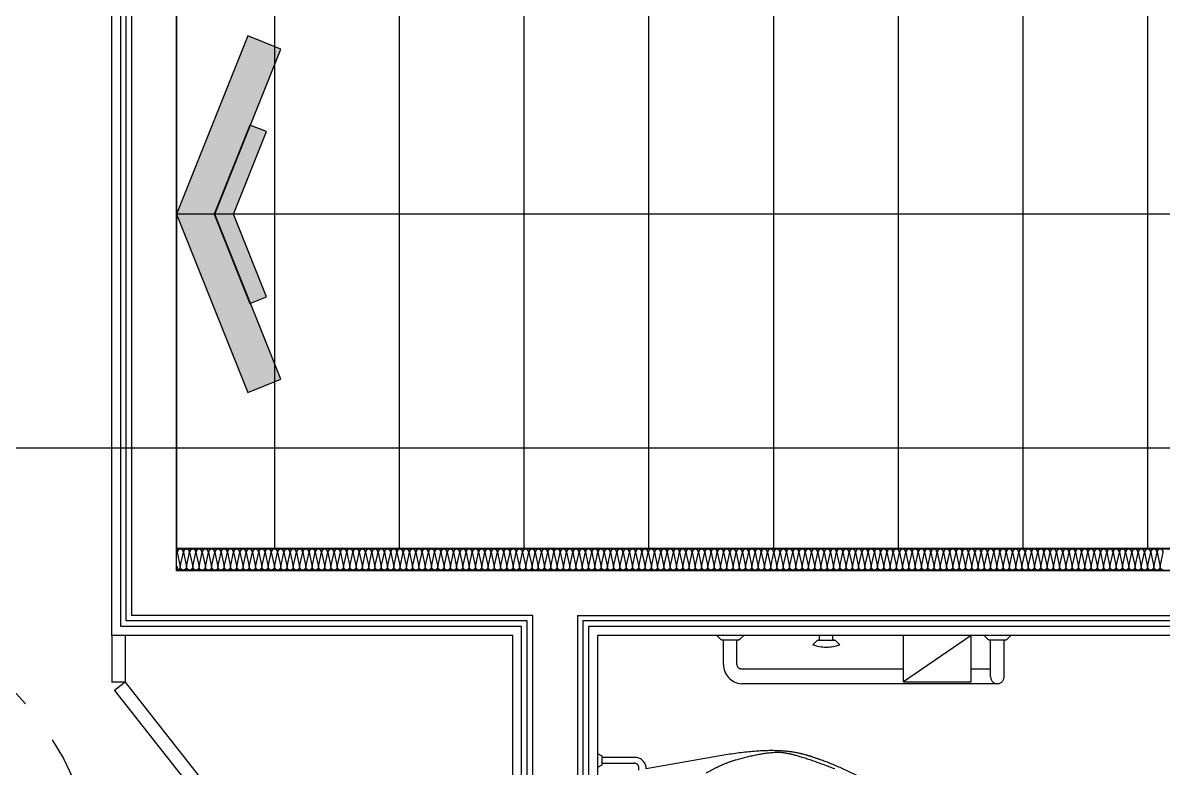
# Model space of a CAD drawing. Header units: millimetres. Extents: x 9 to 147, y 4 to 115.
# Drawn here: x 92.755 to 95.315, y 63.407 to 65.079 of the extents above; entities that cross this region are included whole.
import ezdxf

# ---------------------------------------------------------------- set-up
doc = ezdxf.new("R2010")
doc.units = ezdxf.units.MM
doc.header["$LTSCALE"] = 200
for name, pattern in [('HIDDEN2', [4.7625, 3.175, -1.5875]), ('XR-PLAN$0$DASH', [0.35, 0.25, -0.1]), ('XR-PLAN$0$XR-plan$0$XR-plan$0$CEN-AGI', [32.2, 30, -1, 0.2, -1])]:
    doc.linetypes.add(name, pattern=pattern)
doc.layers.get('DEFPOINTS').update_dxf_attribs({"color": 137})
for name, color, linetype in [('-C-지하층', 2, 'HIDDEN2'), ('SYM', 252, 'Continuous'), ('XR-PLAN$0$0-화장실 도기', 252, 'XR-PLAN$0$XR-plan$0$XR-plan$0$CEN-AGI'), ('XR-PLAN$0$01석고보드', 252, 'Continuous'), ('XR-PLAN$0$A-DOOR', 252, 'XR-PLAN$0$DASH'), ('XR-PLAN$0$ELE-4', 252, 'Continuous'), ('XR-PLAN$0$ELE-5', 252, 'Continuous'), ('XR-PLAN$0$ELE-6', 252, 'Continuous'), ('XR-PLAN$0$ELE-7', 252, 'Continuous'), ('XR-PLAN$0$ELE-8', 252, 'Continuous'), ('XR-PLAN$0$HAT-INS', 252, 'Continuous')]:
    doc.layers.add(name, color=color, linetype=linetype)

# ---------------------------------------------------------------- blocks, each defined once
blk = doc.blocks.new('arrowx')
at = {"layer": 'SYM'}
blk.add_lwpolyline([(-0.2, -0.5), (-0.2928, -0.4629), (-0.1077, 0), (-0.2928, 0.4629), (-0.2, 0.5), (0, 0)], close=True, dxfattribs=at)
for points in [[(-0.2, 0.5), (-0.2928, 0.4629), (0, 0), (-0.1077, 0)], [(0, 0), (-0.1077, 0), (-0.2, -0.5), (-0.2928, -0.4629)]]:
    blk.add_solid(points, dxfattribs=at)
blk = doc.blocks.new('*U137')
at = {"layer": 'XR-PLAN$0$HAT-INS'}
for points in [[(-15393.9, 0, -0.414214), (-15408.9, 15), (-15393.9, 85, 1), (-15423.9, 85), (-15408.9, 15, -0.414214), (-15423.9, 0, 0.414214)], [(-15363.9, 0, -0.414214), (-15378.9, 15), (-15363.9, 85, 1), (-15393.9, 85), (-15378.9, 15, -0.414214), (-15393.9, 0, 0.414214)], [(-15333.9, 0, -0.414214), (-15348.9, 15), (-15333.9, 85, 1), (-15363.9, 85), (-15348.9, 15, -0.414214), (-15363.9, 0, 0.414214)], [(-15303.9, 0, -0.414214), (-15318.9, 15), (-15303.9, 85, 1), (-15333.9, 85), (-15318.9, 15, -0.414214), (-15333.9, 0, 0.414214)], [(-15273.9, 0, -0.414214), (-15288.9, 15), (-15273.9, 85, 1), (-15303.9, 85), (-15288.9, 15, -0.414214), (-15303.9, 0, 0.414214)], [(-15243.9, 0, -0.414214), (-15258.9, 15), (-15243.9, 85, 1), (-15273.9, 85), (-15258.9, 15, -0.414214), (-15273.9, 0, 0.414214)], [(-15213.9, 0, -0.414214), (-15228.9, 15), (-15213.9, 85, 1), (-15243.9, 85), (-15228.9, 15, -0.414214), (-15243.9, 0, 0.414214)], [(-15183.9, 0, -0.414214), (-15198.9, 15), (-15183.9, 85, 1), (-15213.9, 85), (-15198.9, 15, -0.414214), (-15213.9, 0, 0.414214)], [(-15153.9, 0, -0.414214), (-15168.9, 15), (-15153.9, 85, 1), (-15183.9, 85), (-15168.9, 15, -0.414214), (-15183.9, 0, 0.414214)], [(-15123.9, 0, -0.414214), (-15138.9, 15), (-15123.9, 85, 1), (-15153.9, 85), (-15138.9, 15, -0.414214), (-15153.9, 0, 0.414214)], [(-15093.9, 0, -0.414214), (-15108.9, 15), (-15093.9, 85, 1), (-15123.9, 85), (-15108.9, 15, -0.414214), (-15123.9, 0, 0.414214)], [(-15063.9, 0, -0.414214), (-15078.9, 15), (-15063.9, 85, 1), (-15093.9, 85), (-15078.9, 15, -0.414214), (-15093.9, 0, 0.414214)], [(-15033.9, 0, -0.414214), (-15048.9, 15), (-15033.9, 85, 1), (-15063.9, 85), (-15048.9, 15, -0.414214), (-15063.9, 0, 0.414214)], [(-15003.9, 0, -0.414214), (-15018.9, 15), (-15003.9, 85, 1), (-15033.9, 85), (-15018.9, 15, -0.414214), (-15033.9, 0, 0.414214)], [(-14973.9, 0, -0.414214), (-14988.9, 15), (-14973.9, 85, 1), (-15003.9, 85), (-14988.9, 15, -0.414214), (-15003.9, 0, 0.414214)], [(-14943.9, 0, -0.414214), (-14958.9, 15), (-14943.9, 85, 1), (-14973.9, 85), (-14958.9, 15, -0.414214), (-14973.9, 0, 0.414214)], [(-14913.9, 0, -0.414214), (-14928.9, 15), (-14913.9, 85, 1), (-14943.9, 85), (-14928.9, 15, -0.414214), (-14943.9, 0, 0.414214)], [(-14883.9, 0, -0.414214), (-14898.9, 15), (-14883.9, 85, 1), (-14913.9, 85), (-14898.9, 15, -0.414214), (-14913.9, 0, 0.414214)], [(-14853.9, 0, -0.414214), (-14868.9, 15), (-14853.9, 85, 1), (-14883.9, 85), (-14868.9, 15, -0.414214), (-14883.9, 0, 0.414214)], [(-14823.9, 0, -0.414214), (-14838.9, 15), (-14823.9, 85, 1), (-14853.9, 85), (-14838.9, 15, -0.414214), (-14853.9, 0, 0.414214)], [(-14793.9, 0, -0.414214), (-14808.9, 15), (-14793.9, 85, 1), (-14823.9, 85), (-14808.9, 15, -0.414214), (-14823.9, 0, 0.414214)], [(-14763.9, 0, -0.414214), (-14778.9, 15), (-14763.9, 85, 1), (-14793.9, 85), (-14778.9, 15, -0.414214), (-14793.9, 0, 0.414214)], [(-14733.9, 0, -0.414214), (-14748.9, 15), (-14733.9, 85, 1), (-14763.9, 85), (-14748.9, 15, -0.414214), (-14763.9, 0, 0.414214)], [(-14703.9, 0, -0.414214), (-14718.9, 15), (-14703.9, 85, 1), (-14733.9, 85), (-14718.9, 15, -0.414214), (-14733.9, 0, 0.414214)], [(-14673.9, 0, -0.414214), (-14688.9, 15), (-14673.9, 85, 1), (-14703.9, 85), (-14688.9, 15, -0.414214), (-14703.9, 0, 0.414214)], [(-14643.9, 0, -0.414214), (-14658.9, 15), (-14643.9, 85, 1), (-14673.9, 85), (-14658.9, 15, -0.414214), (-14673.9, 0, 0.414214)], [(-14613.9, 0, -0.414214), (-14628.9, 15), (-14613.9, 85, 1), (-14643.9, 85), (-14628.9, 15, -0.414214), (-14643.9, 0, 0.414214)], [(-14583.9, 0, -0.414214), (-14598.9, 15), (-14583.9, 85, 1), (-14613.9, 85), (-14598.9, 15, -0.414214), (-14613.9, 0, 0.414214)], [(-14553.9, 0, -0.414214), (-14568.9, 15), (-14553.9, 85, 1), (-14583.9, 85), (-14568.9, 15, -0.414214), (-14583.9, 0, 0.414214)], [(-14523.9, 0, -0.414214), (-14538.9, 15), (-14523.9, 85, 1), (-14553.9, 85), (-14538.9, 15, -0.414214), (-14553.9, 0, 0.414214)], [(-14493.9, 0, -0.414214), (-14508.9, 15), (-14493.9, 85, 1), (-14523.9, 85), (-14508.9, 15, -0.414214), (-14523.9, 0, 0.414214)], [(-14463.9, 0, -0.414214), (-14478.9, 15), (-14463.9, 85, 1), (-14493.9, 85), (-14478.9, 15, -0.414214), (-14493.9, 0, 0.414214)], [(-14433.9, 0, -0.414214), (-14448.9, 15), (-14433.9, 85, 1), (-14463.9, 85), (-14448.9, 15, -0.414214), (-14463.9, 0, 0.414214)], [(-14403.9, 0, -0.414214), (-14418.9, 15), (-14403.9, 85, 1), (-14433.9, 85), (-14418.9, 15, -0.414214), (-14433.9, 0, 0.414214)], [(-14373.9, 0, -0.414214), (-14388.9, 15), (-14373.9, 85, 1), (-14403.9, 85), (-14388.9, 15, -0.414214), (-14403.9, 0, 0.414214)], [(-14343.9, 0, -0.414214), (-14358.9, 15), (-14343.9, 85, 1), (-14373.9, 85), (-14358.9, 15, -0.414214), (-14373.9, 0, 0.414214)], [(-14313.9, 0, -0.414214), (-14328.9, 15), (-14313.9, 85, 1), (-14343.9, 85), (-14328.9, 15, -0.414214), (-14343.9, 0, 0.414214)], [(-14283.9, 0, -0.414214), (-14298.9, 15), (-14283.9, 85, 1), (-14313.9, 85), (-14298.9, 15, -0.414214), (-14313.9, 0, 0.414214)], [(-14253.9, 0, -0.414214), (-14268.9, 15), (-14253.9, 85, 1), (-14283.9, 85), (-14268.9, 15, -0.414214), (-14283.9, 0, 0.414214)], [(-14223.9, 0, -0.414214), (-14238.9, 15), (-14223.9, 85, 1), (-14253.9, 85), (-14238.9, 15, -0.414214), (-14253.9, 0, 0.414214)], [(-14193.9, 0, -0.414214), (-14208.9, 15), (-14193.9, 85, 1), (-14223.9, 85), (-14208.9, 15, -0.414214), (-14223.9, 0, 0.414214)], [(-14163.9, 0, -0.414214), (-14178.9, 15), (-14163.9, 85, 1), (-14193.9, 85), (-14178.9, 15, -0.414214), (-14193.9, 0, 0.414214)], [(-14133.9, 0, -0.414214), (-14148.9, 15), (-14133.9, 85, 1), (-14163.9, 85), (-14148.9, 15, -0.414214), (-14163.9, 0, 0.414214)], [(-14103.9, 0, -0.414214), (-14118.9, 15), (-14103.9, 85, 1), (-14133.9, 85), (-14118.9, 15, -0.414214), (-14133.9, 0, 0.414214)], [(-14073.9, 0, -0.414214), (-14088.9, 15), (-14073.9, 85, 1), (-14103.9, 85), (-14088.9, 15, -0.414214), (-14103.9, 0, 0.414214)], [(-14043.9, 0, -0.414214), (-14058.9, 15), (-14043.9, 85, 1), (-14073.9, 85), (-14058.9, 15, -0.414214), (-14073.9, 0, 0.414214)], [(-14013.9, 0, -0.414214), (-14028.9, 15), (-14013.9, 85, 1), (-14043.9, 85), (-14028.9, 15, -0.414214), (-14043.9, 0, 0.414214)], [(-13983.9, 0, -0.414214), (-13998.9, 15), (-13983.9, 85, 1), (-14013.9, 85), (-13998.9, 15, -0.414214), (-14013.9, 0, 0.414214)], [(-13953.9, 0, -0.414214), (-13968.9, 15), (-13953.9, 85, 1), (-13983.9, 85), (-13968.9, 15, -0.414214), (-13983.9, 0, 0.414214)], [(-13923.9, 0, -0.414214), (-13938.9, 15), (-13923.9, 85, 1), (-13953.9, 85), (-13938.9, 15, -0.414214), (-13953.9, 0, 0.414214)], [(-13893.9, 0, -0.414214), (-13908.9, 15), (-13893.9, 85, 1), (-13923.9, 85), (-13908.9, 15, -0.414214), (-13923.9, 0, 0.414214)], [(-13863.9, 0, -0.414214), (-13878.9, 15), (-13863.9, 85, 1), (-13893.9, 85), (-13878.9, 15, -0.414214), (-13893.9, 0, 0.414214)], [(-13833.9, 0, -0.414214), (-13848.9, 15), (-13833.9, 85, 1), (-13863.9, 85), (-13848.9, 15, -0.414214), (-13863.9, 0, 0.414214)], [(-13803.9, 0, -0.414214), (-13818.9, 15), (-13803.9, 85, 1), (-13833.9, 85), (-13818.9, 15, -0.414214), (-13833.9, 0, 0.414214)], [(-13773.9, 0, -0.414214), (-13788.9, 15), (-13773.9, 85, 1), (-13803.9, 85), (-13788.9, 15, -0.414214), (-13803.9, 0, 0.414214)], [(-13743.9, 0, -0.414214), (-13758.9, 15), (-13743.9, 85, 1), (-13773.9, 85), (-13758.9, 15, -0.414214), (-13773.9, 0, 0.414214)], [(-13713.9, 0, -0.414214), (-13728.9, 15), (-13713.9, 85, 1), (-13743.9, 85), (-13728.9, 15, -0.414214), (-13743.9, 0, 0.414214)], [(-13683.9, 0, -0.414214), (-13698.9, 15), (-13683.9, 85, 1), (-13713.9, 85), (-13698.9, 15, -0.414214), (-13713.9, 0, 0.414214)], [(-13653.9, 0, -0.414214), (-13668.9, 15), (-13653.9, 85, 1), (-13683.9, 85), (-13668.9, 15, -0.414214), (-13683.9, 0, 0.414214)], [(-13623.9, 0, -0.414214), (-13638.9, 15), (-13623.9, 85, 1), (-13653.9, 85), (-13638.9, 15, -0.414214), (-13653.9, 0, 0.414214)], [(-13593.9, 0, -0.414214), (-13608.9, 15), (-13593.9, 85, 1), (-13623.9, 85), (-13608.9, 15, -0.414214), (-13623.9, 0, 0.414214)], [(-13563.9, 0, -0.414214), (-13578.9, 15), (-13563.9, 85, 1), (-13593.9, 85), (-13578.9, 15, -0.414214), (-13593.9, 0, 0.414214)], [(-13533.9, 0, -0.414214), (-13548.9, 15), (-13533.9, 85, 1), (-13563.9, 85), (-13548.9, 15, -0.414214), (-13563.9, 0, 0.414214)], [(-13503.9, 0, -0.414214), (-13518.9, 15), (-13503.9, 85, 1), (-13533.9, 85), (-13518.9, 15, -0.414214), (-13533.9, 0, 0.414214)], [(-13473.9, 0, -0.414214), (-13488.9, 15), (-13473.9, 85, 1), (-13503.9, 85), (-13488.9, 15, -0.414214), (-13503.9, 0, 0.414214)], [(-13443.9, 0, -0.414214), (-13458.9, 15), (-13443.9, 85, 1), (-13473.9, 85), (-13458.9, 15, -0.414214), (-13473.9, 0, 0.414214)], [(-13413.9, 0, -0.414214), (-13428.9, 15), (-13413.9, 85, 1), (-13443.9, 85), (-13428.9, 15, -0.414214), (-13443.9, 0, 0.414214)], [(-13383.9, 0, -0.414214), (-13398.9, 15), (-13383.9, 85, 1), (-13413.9, 85), (-13398.9, 15, -0.414214), (-13413.9, 0, 0.414214)], [(-13353.9, 0, -0.414214), (-13368.9, 15), (-13353.9, 85, 1), (-13383.9, 85), (-13368.9, 15, -0.414214), (-13383.9, 0, 0.414214)], [(-13323.9, 0, -0.414214), (-13338.9, 15), (-13323.9, 85, 1), (-13353.9, 85), (-13338.9, 15, -0.414214), (-13353.9, 0, 0.414214)], [(-13293.9, 0, -0.414214), (-13308.9, 15), (-13293.9, 85, 1), (-13323.9, 85), (-13308.9, 15, -0.414214), (-13323.9, 0, 0.414214)], [(-13263.9, 0, -0.414214), (-13278.9, 15), (-13263.9, 85, 1), (-13293.9, 85), (-13278.9, 15, -0.414214), (-13293.9, 0, 0.414214)], [(-13233.9, 0, -0.414214), (-13248.9, 15), (-13233.9, 85, 1), (-13263.9, 85), (-13248.9, 15, -0.414214), (-13263.9, 0, 0.414214)], [(-13203.9, 0, -0.414214), (-13218.9, 15), (-13203.9, 85, 1), (-13233.9, 85), (-13218.9, 15, -0.414214), (-13233.9, 0, 0.414214)], [(-13173.9, 0, -0.414214), (-13188.9, 15), (-13173.9, 85, 1), (-13203.9, 85), (-13188.9, 15, -0.414214), (-13203.9, 0, 0.414214)], [(-13143.9, 0, -0.414214), (-13158.9, 15), (-13143.9, 85, 1), (-13173.9, 85), (-13158.9, 15, -0.414214), (-13173.9, 0, 0.414214)], [(-13113.9, 0, -0.414214), (-13128.9, 15), (-13113.9, 85, 1), (-13143.9, 85), (-13128.9, 15, -0.414214), (-13143.9, 0, 0.414214)], [(-13083.9, 0, -0.414214), (-13098.9, 15), (-13083.9, 85, 1), (-13113.9, 85), (-13098.9, 15, -0.414214), (-13113.9, 0, 0.414214)], [(-13053.9, 0, -0.414214), (-13068.9, 15), (-13053.9, 85, 1), (-13083.9, 85), (-13068.9, 15, -0.414214), (-13083.9, 0, 0.414214)], [(-13023.9, 0, -0.414214), (-13038.9, 15), (-13023.9, 85, 1), (-13053.9, 85), (-13038.9, 15, -0.414214), (-13053.9, 0, 0.414214)], [(-12993.9, 0, -0.414214), (-13008.9, 15), (-12993.9, 85, 1), (-13023.9, 85), (-13008.9, 15, -0.414214), (-13023.9, 0, 0.414214)], [(-12963.9, 0, -0.414214), (-12978.9, 15), (-12963.9, 85, 1), (-12993.9, 85), (-12978.9, 15, -0.414214), (-12993.9, 0, 0.414214)], [(-12933.9, 0, -0.414214), (-12948.9, 15), (-12933.9, 85, 1), (-12963.9, 85), (-12948.9, 15, -0.414214), (-12963.9, 0, 0.414214)], [(-12903.9, 0, -0.414214), (-12918.9, 15), (-12903.9, 85, 1), (-12933.9, 85), (-12918.9, 15, -0.414214), (-12933.9, 0, 0.414214)], [(-12873.9, 0, -0.414214), (-12888.9, 15), (-12873.9, 85, 1), (-12903.9, 85), (-12888.9, 15, -0.414214), (-12903.9, 0, 0.414214)], [(-12843.9, 0, -0.414214), (-12858.9, 15), (-12843.9, 85, 1), (-12873.9, 85), (-12858.9, 15, -0.414214), (-12873.9, 0, 0.414214)], [(-12813.9, 0, -0.414214), (-12828.9, 15), (-12813.9, 85, 1), (-12843.9, 85), (-12828.9, 15, -0.414214), (-12843.9, 0, 0.414214)], [(-12783.9, 0, -0.414214), (-12798.9, 15), (-12783.9, 85, 1), (-12813.9, 85), (-12798.9, 15, -0.414214), (-12813.9, 0, 0.414214)], [(-12753.9, 0, -0.414214), (-12768.9, 15), (-12753.9, 85, 1), (-12783.9, 85), (-12768.9, 15, -0.414214), (-12783.9, 0, 0.414214)], [(-12723.9, 0, -0.414214), (-12738.9, 15), (-12723.9, 85, 1), (-12753.9, 85), (-12738.9, 15, -0.414214), (-12753.9, 0, 0.414214)], [(-12693.9, 0, -0.414214), (-12708.9, 15), (-12693.9, 85, 1), (-12723.9, 85), (-12708.9, 15, -0.414214), (-12723.9, 0, 0.414214)], [(-12663.9, 0, -0.414214), (-12678.9, 15), (-12663.9, 85, 1), (-12693.9, 85), (-12678.9, 15, -0.414214), (-12693.9, 0, 0.414214)], [(-12633.9, 0, -0.414214), (-12648.9, 15), (-12633.9, 85, 1), (-12663.9, 85), (-12648.9, 15, -0.414214), (-12663.9, 0, 0.414214)], [(-12603.9, 0, -0.414214), (-12618.9, 15), (-12603.9, 85, 1), (-12633.9, 85), (-12618.9, 15, -0.414214), (-12633.9, 0, 0.414214)], [(-12573.9, 0, -0.414214), (-12588.9, 15), (-12573.9, 85, 1), (-12603.9, 85), (-12588.9, 15, -0.414214), (-12603.9, 0, 0.414214)], [(-12543.9, 0, -0.414214), (-12558.9, 15), (-12543.9, 85, 1), (-12573.9, 85), (-12558.9, 15, -0.414214), (-12573.9, 0, 0.414214)], [(-12513.9, 0, -0.414214), (-12528.9, 15), (-12513.9, 85, 1), (-12543.9, 85), (-12528.9, 15, -0.414214), (-12543.9, 0, 0.414214)], [(-12483.9, 0, -0.414214), (-12498.9, 15), (-12483.9, 85, 1), (-12513.9, 85), (-12498.9, 15, -0.414214), (-12513.9, 0, 0.414214)], [(-12453.9, 0, -0.414214), (-12468.9, 15), (-12453.9, 85, 1), (-12483.9, 85), (-12468.9, 15, -0.414214), (-12483.9, 0, 0.414214)], [(-12423.9, 0, -0.414214), (-12438.9, 15), (-12423.9, 85, 1), (-12453.9, 85), (-12438.9, 15, -0.414214), (-12453.9, 0, 0.414214)], [(-12393.9, 0, -0.414214), (-12408.9, 15), (-12393.9, 85, 1), (-12423.9, 85), (-12408.9, 15, -0.414214), (-12423.9, 0, 0.414214)], [(-12363.9, 0, -0.414214), (-12378.9, 15), (-12363.9, 85, 1), (-12393.9, 85), (-12378.9, 15, -0.414214), (-12393.9, 0, 0.414214)], [(-12333.9, 0, -0.414214), (-12348.9, 15), (-12333.9, 85, 1), (-12363.9, 85), (-12348.9, 15, -0.414214), (-12363.9, 0, 0.414214)], [(-12303.9, 0, -0.414214), (-12318.9, 15), (-12303.9, 85, 1), (-12333.9, 85), (-12318.9, 15, -0.414214), (-12333.9, 0, 0.414214)], [(-12273.9, 0, -0.414214), (-12288.9, 15), (-12273.9, 85, 1), (-12303.9, 85), (-12288.9, 15, -0.414214), (-12303.9, 0, 0.414214)], [(-12243.9, 0, -0.414214), (-12258.9, 15), (-12243.9, 85, 1), (-12273.9, 85), (-12258.9, 15, -0.414214), (-12273.9, 0, 0.414214)], [(-12213.9, 0, -0.414214), (-12228.9, 15), (-12213.9, 85, 1), (-12243.9, 85), (-12228.9, 15, -0.414214), (-12243.9, 0, 0.414214)], [(-12183.9, 0, -0.414214), (-12198.9, 15), (-12183.9, 85, 1), (-12213.9, 85), (-12198.9, 15, -0.414214), (-12213.9, 0, 0.414214)], [(-12153.9, 0, -0.414214), (-12168.9, 15), (-12153.9, 85, 1), (-12183.9, 85), (-12168.9, 15, -0.414214), (-12183.9, 0, 0.414214)], [(-12123.9, 0, -0.414214), (-12138.9, 15), (-12123.9, 85, 1), (-12153.9, 85), (-12138.9, 15, -0.414214), (-12153.9, 0, 0.414214)], [(-12093.9, 0, -0.414214), (-12108.9, 15), (-12093.9, 85, 1), (-12123.9, 85), (-12108.9, 15, -0.414214), (-12123.9, 0, 0.414214)], [(-12063.9, 0, -0.414214), (-12078.9, 15), (-12063.9, 85, 1), (-12093.9, 85), (-12078.9, 15, -0.414214), (-12093.9, 0, 0.414214)], [(-12033.9, 0, -0.414214), (-12048.9, 15), (-12033.9, 85, 1), (-12063.9, 85), (-12048.9, 15, -0.414214), (-12063.9, 0, 0.414214)], [(-12003.9, 0, -0.414214), (-12018.9, 15), (-12003.9, 85, 1), (-12033.9, 85), (-12018.9, 15, -0.414214), (-12033.9, 0, 0.414214)], [(-11973.9, 0, -0.414214), (-11988.9, 15), (-11973.9, 85, 1), (-12003.9, 85), (-11988.9, 15, -0.414214), (-12003.9, 0, 0.414214)], [(-11943.9, 0, -0.414214), (-11958.9, 15), (-11943.9, 85, 1), (-11973.9, 85), (-11958.9, 15, -0.414214), (-11973.9, 0, 0.414214)], [(-11913.9, 0, -0.414214), (-11928.9, 15), (-11913.9, 85, 1), (-11943.9, 85), (-11928.9, 15, -0.414214), (-11943.9, 0, 0.414214)], [(-11883.9, 0, -0.414214), (-11898.9, 15), (-11883.9, 85, 1), (-11913.9, 85), (-11898.9, 15, -0.414214), (-11913.9, 0, 0.414214)], [(-11853.9, 0, -0.414214), (-11868.9, 15), (-11853.9, 85, 1), (-11883.9, 85), (-11868.9, 15, -0.414214), (-11883.9, 0, 0.414214)], [(-11823.9, 0, -0.414214), (-11838.9, 15), (-11823.9, 85, 1), (-11853.9, 85), (-11838.9, 15, -0.414214), (-11853.9, 0, 0.414214)], [(-11793.9, 0, -0.414214), (-11808.9, 15), (-11793.9, 85, 1), (-11823.9, 85), (-11808.9, 15, -0.414214), (-11823.9, 0, 0.414214)], [(-11763.9, 0, -0.414214), (-11778.9, 15), (-11763.9, 85, 1), (-11793.9, 85), (-11778.9, 15, -0.414214), (-11793.9, 0, 0.414214)], [(-11733.9, 0, -0.414214), (-11748.9, 15), (-11733.9, 85, 1), (-11763.9, 85), (-11748.9, 15, -0.414214), (-11763.9, 0, 0.414214)], [(-11703.9, 0, -0.414214), (-11718.9, 15), (-11703.9, 85, 1), (-11733.9, 85), (-11718.9, 15, -0.414214), (-11733.9, 0, 0.414214)], [(-11673.9, 0, -0.414214), (-11688.9, 15), (-11673.9, 85, 1), (-11703.9, 85), (-11688.9, 15, -0.414214), (-11703.9, 0, 0.414214)], [(-11643.9, 0, -0.414214), (-11658.9, 15), (-11643.9, 85, 1), (-11673.9, 85), (-11658.9, 15, -0.414214), (-11673.9, 0, 0.414214)], [(-11613.9, 0, -0.414214), (-11628.9, 15), (-11613.9, 85, 1), (-11643.9, 85), (-11628.9, 15, -0.414214), (-11643.9, 0, 0.414214)], [(-11583.9, 0, -0.414214), (-11598.9, 15), (-11583.9, 85, 1), (-11613.9, 85), (-11598.9, 15, -0.414214), (-11613.9, 0, 0.414214)], [(-11553.9, 0, -0.414214), (-11568.9, 15), (-11553.9, 85, 1), (-11583.9, 85), (-11568.9, 15, -0.414214), (-11583.9, 0, 0.414214)], [(-11523.9, 0, -0.414214), (-11538.9, 15), (-11523.9, 85, 1), (-11553.9, 85), (-11538.9, 15, -0.414214), (-11553.9, 0, 0.414214)], [(-11493.9, 0, -0.414214), (-11508.9, 15), (-11493.9, 85, 1), (-11523.9, 85), (-11508.9, 15, -0.414214), (-11523.9, 0, 0.414214)], [(-11463.9, 0, -0.414214), (-11478.9, 15), (-11463.9, 85, 1), (-11493.9, 85), (-11478.9, 15, -0.414214), (-11493.9, 0, 0.414214)], [(-11433.9, 0, -0.414214), (-11448.9, 15), (-11433.9, 85, 1), (-11463.9, 85), (-11448.9, 15, -0.414214), (-11463.9, 0, 0.414214)], [(-11403.9, 0, -0.414214), (-11418.9, 15), (-11403.9, 85, 1), (-11433.9, 85), (-11418.9, 15, -0.414214), (-11433.9, 0, 0.414214)], [(-11373.9, 0, -0.414214), (-11388.9, 15), (-11373.9, 85, 1), (-11403.9, 85), (-11388.9, 15, -0.414214), (-11403.9, 0, 0.414214)], [(-11343.9, 0, -0.414214), (-11358.9, 15), (-11343.9, 85, 1), (-11373.9, 85), (-11358.9, 15, -0.414214), (-11373.9, 0, 0.414214)], [(-11313.9, 0, -0.414214), (-11328.9, 15), (-11313.9, 85, 1), (-11343.9, 85), (-11328.9, 15, -0.414214), (-11343.9, 0, 0.414214)], [(-11283.9, 0, -0.414214), (-11298.9, 15), (-11283.9, 85, 1), (-11313.9, 85), (-11298.9, 15, -0.414214), (-11313.9, 0, 0.414214)], [(-11253.9, 0, -0.414214), (-11268.9, 15), (-11253.9, 85, 1), (-11283.9, 85), (-11268.9, 15, -0.414214), (-11283.9, 0, 0.414214)], [(-11223.9, 0, -0.414214), (-11238.9, 15), (-11223.9, 85, 1), (-11253.9, 85), (-11238.9, 15, -0.414214), (-11253.9, 0, 0.414214)], [(-11193.9, 0, -0.414214), (-11208.9, 15), (-11193.9, 85, 1), (-11223.9, 85), (-11208.9, 15, -0.414214), (-11223.9, 0, 0.414214)], [(-11163.9, 0, -0.414214), (-11178.9, 15), (-11163.9, 85, 1), (-11193.9, 85), (-11178.9, 15, -0.414214), (-11193.9, 0, 0.414214)], [(-11133.9, 0, -0.414214), (-11148.9, 15), (-11133.9, 85, 1), (-11163.9, 85), (-11148.9, 15, -0.414214), (-11163.9, 0, 0.414214)], [(-11103.9, 0, -0.414214), (-11118.9, 15), (-11103.9, 85, 1), (-11133.9, 85), (-11118.9, 15, -0.414214), (-11133.9, 0, 0.414214)], [(-11073.9, 0, -0.414214), (-11088.9, 15), (-11073.9, 85, 1), (-11103.9, 85), (-11088.9, 15, -0.414214), (-11103.9, 0, 0.414214)], [(-11043.9, 0, -0.414214), (-11058.9, 15), (-11043.9, 85, 1), (-11073.9, 85), (-11058.9, 15, -0.414214), (-11073.9, 0, 0.414214)], [(-11013.9, 0, -0.414214), (-11028.9, 15), (-11013.9, 85, 1), (-11043.9, 85), (-11028.9, 15, -0.414214), (-11043.9, 0, 0.414214)], [(-10983.9, 0, -0.414214), (-10998.9, 15), (-10983.9, 85, 1), (-11013.9, 85), (-10998.9, 15, -0.414214), (-11013.9, 0, 0.414214)], [(-10953.9, 0, -0.414214), (-10968.9, 15), (-10953.9, 85, 1), (-10983.9, 85), (-10968.9, 15, -0.414214), (-10983.9, 0, 0.414214)], [(-10923.9, 0, -0.414214), (-10938.9, 15), (-10923.9, 85, 1), (-10953.9, 85), (-10938.9, 15, -0.414214), (-10953.9, 0, 0.414214)], [(-10893.9, 0, -0.414214), (-10908.9, 15), (-10893.9, 85, 1), (-10923.9, 85), (-10908.9, 15, -0.414214), (-10923.9, 0, 0.414214)], [(-10863.9, 0, -0.414214), (-10878.9, 15), (-10863.9, 85, 1), (-10893.9, 85), (-10878.9, 15, -0.414214), (-10893.9, 0, 0.414214)], [(-10833.9, 0, -0.414214), (-10848.9, 15), (-10833.9, 85, 1), (-10863.9, 85), (-10848.9, 15, -0.414214), (-10863.9, 0, 0.414214)], [(-10803.9, 0, -0.414214), (-10818.9, 15), (-10803.9, 85, 1), (-10833.9, 85), (-10818.9, 15, -0.414214), (-10833.9, 0, 0.414214)], [(-10773.9, 0, -0.414214), (-10788.9, 15), (-10773.9, 85, 1), (-10803.9, 85), (-10788.9, 15, -0.414214), (-10803.9, 0, 0.414214)], [(-10743.9, 0, -0.414214), (-10758.9, 15), (-10743.9, 85, 1), (-10773.9, 85), (-10758.9, 15, -0.414214), (-10773.9, 0, 0.414214)], [(-10713.9, 0, -0.414214), (-10728.9, 15), (-10713.9, 85, 1), (-10743.9, 85), (-10728.9, 15, -0.414214), (-10743.9, 0, 0.414214)]]:
    blk.add_lwpolyline(points, format="xyb", dxfattribs=at)
blk = doc.blocks.new('XR-PLAN$0$화장실 활동공간')
for p, q in [((-1611063.3, 3552563.8, 0), (-1610780.8, 3552563.8, 0)), ((-1611035.8, 3552583.8, 0), (-1610780.8, 3552583.8, 0)), ((-1611035.8, 3552583.8, 0), (-1611035.8, 3552563.8, 0)), ((-1610525.8, 3552583.8, 0), (-1610780.8, 3552583.8, 0)), ((-1610498.3, 3552563.8, 0), (-1610780.8, 3552563.8, 0)), ((-1610525.8, 3552583.8, 0), (-1610525.8, 3552563.8, 0)), ((-1611063.3, 3552528.8, 0), (-1610780.8, 3552528.8, 0)), ((-1610795.8, 3552528.8, 0), (-1610795.8, 3552518.8, 0)), ((-1610765.8, 3552518.8, 0), (-1610795.8, 3552518.8, 0)), ((-1610791, 3552488.8, 0), (-1610791, 3552518.8, 0)), ((-1610498.3, 3552528.8, 0), (-1610780.8, 3552528.8, 0)), ((-1610770.8, 3552508.8, 0), (-1610770.8, 3552518.8, 0)), ((-1610765.8, 3552528.8, 0), (-1610765.8, 3552518.8, 0)), ((-1610399.9, 3552526.3, 0), (-1610330.8, 3552526.3, 0)), ((-1610399.9, 3552526.3, 0), (-1610399.9, 3552511.3, 0)), ((-1610367.2, 3552526.3, 0), (-1610367.2, 3552498.8, 0)), ((-1610330.8, 3552526.3, 0), (-1610330.8, 3552478.8, 0)), ((-1610969.1, 3552488.8, 0), (-1610859.5, 3552488.8, 0)), ((-1610859.5, 3552488.8, 0), (-1610859.5, 3552448.8, 0)), ((-1610791, 3552478.8, 0), (-1610791, 3552488.8, 0)), ((-1610781, 3552498.8, 0), (-1610780.9, 3552498.8, 0)), ((-1610780.9, 3552498.8, 0), (-1610780.9, 3552478.8, 0)), ((-1610770.9, 3552508.8, 0), (-1610562.3, 3552508.8, 0)), ((-1610729.5, 3552465.1, 0), (-1610619.5, 3552506.3, 0)), ((-1610619.5, 3552506.3, 0), (-1610525.1, 3552510.4, 0)), ((-1610525.1, 3552510.4, 0), (-1610379.5, 3552409.2, 0)), ((-1610522.8, 3552508.8, 0), (-1610445.8, 3552508.8, 0)), ((-1610367.2, 3552511.3, 0), (-1610460.7, 3552511.3, 0)), ((-1610435.8, 3552498.8, 0), (-1610365.6, 3552498.8, 0)), ((-1610435.8, 3552498.8, 0), (-1610435.8, 3552478.8, 0)), ((-1610330.8, 3552511.3, 0), (-1610293.2, 3552511.3, 0)), ((-1610149.4, 3552488.8, 0), (-1610149.4, 3552429.5, 0)), ((-1610149.4, 3552488.8, 0), (-1610068.3, 3552488.8, 0)), ((-1610068.3, 3552488.8, 0), (-1610068.3, 3552278.8, 0)), ((-1610979.1, 3552478.8, 0), (-1610979.1, 3552458.8, 0)), ((-1610859.5, 3552478.8, 0), (-1610693, 3552478.8, 0)), ((-1610770.8, 3552478.8, 0), (-1610770.8, 3552297.3, 0)), ((-1610768.8, 3552369.2, 0), (-1610729.5, 3552465.1, 0)), ((-1610479.7, 3552478.8, 0), (-1610149.4, 3552478.8, 0)), ((-1610365.8, 3552478.8, 0), (-1610365.8, 3552444.9, 0)), ((-1610068.3, 3552478.8, 0), (-1610035.6, 3552478.8, 0)), ((-1610035.6, 3552478.8, 0), (-1610035.6, 3552458.8, 0)), ((-1610969.1, 3552448.8, 0), (-1610859.5, 3552448.8, 0)), ((-1610859.5, 3552458.8, 0), (-1610780.8, 3552458.8, 0)), ((-1610794.9, 3552458.8, 0), (-1610794.9, 3552268.8, 0)), ((-1610209.5, 3552431.4, 0), (-1610440.1, 3552451.3, 0)), ((-1610365.8, 3552458.8, 0), (-1610149.4, 3552458.8, 0)), ((-1610264.5, 3552458.8, 0), (-1610264.5, 3552436.1, 0)), ((-1610222.7, 3552458.8, 0), (-1610222.7, 3552432.5, 0)), ((-1610149.4, 3552448.8, 0), (-1610068.3, 3552448.8, 0)), ((-1610068.3, 3552458.8, 0), (-1610035.6, 3552458.8, 0)), ((-1610545.7, 3552434.5, 0), (-1610608.4, 3552428.9, 0)), ((-1610608.4, 3552428.9, 0), (-1610584, 3552391, 0)), ((-1610411.2, 3552357, 0), (-1610545.7, 3552434.5, 0)), ((-1610179.7, 3552400, 0), (-1610209.5, 3552431.4, 0)), ((-1610194.6, 3552415.7, 0), (-1610160.5, 3552430.2, 0)), ((-1610160.5, 3552430.2, 0), (-1610121.5, 3552427.6, 0)), ((-1610121.5, 3552427.6, 0), (-1610087.6, 3552414.6, 0)), ((-1610087.6, 3552414.6, 0), (-1610081.1, 3552386, 0)), ((-1610590.5, 3552401, 0), (-1610553.1, 3552372.2, 0)), ((-1610379.5, 3552409.2, 0), (-1610411.2, 3552357, 0)), ((-1610384.5, 3552401, 0), (-1610332, 3552388.6, 0)), ((-1610332, 3552388.6, 0), (-1610313, 3552349.1, 0)), ((-1610181.6, 3552368.7, 0), (-1610179.7, 3552400, 0)), ((-1610081.1, 3552386, 0), (-1610112.4, 3552353.5, 0)), ((-1610766.1, 3552308.9, 0), (-1610768.8, 3552369.2, 0)), ((-1610553.1, 3552372.2, 0), (-1610528.3, 3552293.4, 0)), ((-1610408.1, 3552362, 0), (-1610404.5, 3552338.9, 0)), ((-1610204.5, 3552333.5, 0), (-1610181.6, 3552368.7, 0)), ((-1610404.5, 3552338.9, 0), (-1610389.5, 3552308.1, 0)), ((-1610313, 3552349.1, 0), (-1610341.3, 3552300.2, 0)), ((-1610336.8, 3552308, 0), (-1610204.5, 3552333.5, 0)), ((-1610170.9, 3552350.9, 0), (-1610197.7, 3552344, 0)), ((-1610112.4, 3552353.5, 0), (-1610170.9, 3552350.9, 0)), ((-1610149.4, 3552351.9, 0), (-1610149.4, 3552278.8, 0)), ((-1610524.8, 3552320.6, 0), (-1610480.6, 3552280.1, 0)), ((-1610389.5, 3552308.1, 0), (-1610341.3, 3552300.2, 0)), ((-1610264.5, 3552322, 0), (-1610264.5, 3552268.8, 0)), ((-1610222.7, 3552330, 0), (-1610222.7, 3552268.8, 0)), ((-1610571.6, 3552294.9, 0), (-1610585.5, 3552230, 0)), ((-1610528.3, 3552293.4, 0), (-1610526.8, 3552265.4, 0)), ((-1610480.6, 3552280.1, 0), (-1610360.6, 3552303.4, 0)), ((-1610365.8, 3552302.4, 0), (-1610365.8, 3552268.8, 0)), ((-1610794.9, 3552078.8, 0), (-1610794.9, 3552268.8, 0)), ((-1610572.8, 3552258.5, 0), (-1610575.7, 3552253.5, 0)), ((-1610572.6, 3552272.5, 0), (-1610575.3, 3552277.7, 0)), ((-1610562, 3552264.7, 0), (-1610572.8, 3552258.5, 0)), ((-1610561.9, 3552266, 0), (-1610572.6, 3552272.5, 0)), ((-1610562, 3552264.7, 0), (-1610561.9, 3552266, 0)), ((-1610528.3, 3552237.3, 0), (-1610526.8, 3552265.4, 0)), ((-1610480.6, 3552280.1, 0), (-1610477.7, 3552265.4, 0)), ((-1610480.6, 3552250.6, 0), (-1610477.7, 3552265.4, 0)), ((-1610365.8, 3552228.4, 0), (-1610365.8, 3552268.8, 0)), ((-1610264.5, 3552208.8, 0), (-1610264.5, 3552268.8, 0)), ((-1610222.7, 3552200.7, 0), (-1610222.7, 3552268.8, 0)), ((-1610149.4, 3552278.8, 0), (-1610068.3, 3552278.8, 0)), ((-1610149.4, 3552178.8, 0), (-1610149.4, 3552258.8, 0)), ((-1610149.4, 3552258.8, 0), (-1610068.3, 3552258.8, 0)), ((-1610068.3, 3552048.8, 0), (-1610068.3, 3552258.8, 0)), ((-1610770.8, 3552058.8, 0), (-1610770.8, 3552244.1, 0)), ((-1610765.7, 3552231, 0), (-1610768.8, 3552161.5, 0)), ((-1610597.5, 3552208.6, 0), (-1610580.3, 3552230.7, 0)), ((-1610575.7, 3552253.5, 0), (-1610580.3, 3552230.7, 0)), ((-1610553.1, 3552158.5, 0), (-1610528.3, 3552237.3, 0)), ((-1610524.8, 3552210.1, 0), (-1610480.6, 3552250.6, 0)), ((-1610480.6, 3552250.6, 0), (-1610204.5, 3552197.2, 0)), ((-1610690.6, 3552210, 0), (-1610728.5, 3552230.3, 0)), ((-1610623.2, 3552210.4, 0), (-1610690.6, 3552210, 0)), ((-1610595.8, 3552218.8, 0), (-1610623.2, 3552210.4, 0)), ((-1610595.8, 3552218.8, 0), (-1610598.8, 3552199.2, 0)), ((-1610585.5, 3552230, 0), (-1610595.8, 3552218.8, 0)), ((-1610598.8, 3552199.2, 0), (-1610624.5, 3552163.6, 0)), ((-1610204.5, 3552197.2, 0), (-1610181.6, 3552162, 0)), ((-1610170.9, 3552179.8, 0), (-1610197.7, 3552186.7, 0)), ((-1610112.4, 3552177.2, 0), (-1610170.9, 3552179.8, 0)), ((-1610768.8, 3552161.5, 0), (-1610729.5, 3552065.6, 0)), ((-1610624.5, 3552163.6, 0), (-1610650.4, 3552159.1, 0)), ((-1610590.5, 3552129.7, 0), (-1610553.1, 3552158.5, 0)), ((-1610404.5, 3552152.3, 0), (-1610371, 3552170.6, 0)), ((-1610371, 3552170.6, 0), (-1610341.1, 3552174.1, 0)), ((-1610314.8, 3552153, 0), (-1610341.1, 3552174.1, 0)), ((-1610181.6, 3552162, 0), (-1610179.7, 3552130.7, 0)), ((-1610081.1, 3552144.7, 0), (-1610112.4, 3552177.2, 0)), ((-1610608.4, 3552101.8, 0), (-1610584, 3552139.7, 0)), ((-1610411.2, 3552134.2, 0), (-1610545.7, 3552096.2, 0)), ((-1610379.5, 3552082, 0), (-1610411.2, 3552134.2, 0)), ((-1610408.1, 3552129.2, 0), (-1610404.5, 3552152.3, 0)), ((-1610332, 3552102.6, 0), (-1610313, 3552142.1, 0)), ((-1610313, 3552142.1, 0), (-1610314.8, 3552153, 0)), ((-1610179.7, 3552130.7, 0), (-1610209.5, 3552099.3, 0)), ((-1610087.6, 3552116.1, 0), (-1610081.1, 3552144.7, 0)), ((-1610194.6, 3552115, 0), (-1610160.5, 3552100.5, 0)), ((-1610160.5, 3552100.5, 0), (-1610121.5, 3552103.1, 0)), ((-1610121.5, 3552103.1, 0), (-1610087.6, 3552116.1, 0)), ((-1610979.1, 3552058.8, 0), (-1610979.1, 3552078.8, 0)), ((-1610969.1, 3552088.8, 0), (-1610859.5, 3552088.8, 0)), ((-1610859.5, 3552048.8, 0), (-1610859.5, 3552088.8, 0)), ((-1610859.5, 3552078.8, 0), (-1610780.8, 3552078.8, 0)), ((-1610609.8, 3552101.9, 0), (-1610610, 3552102, 0)), ((-1610545.7, 3552096.2, 0), (-1610608.4, 3552101.8, 0)), ((-1610525.1, 3552020.3, 0), (-1610379.5, 3552082, 0)), ((-1610384.5, 3552090.2, 0), (-1610332, 3552102.6, 0)), ((-1610209.5, 3552099.3, 0), (-1610381.3, 3552085, 0)), ((-1610365.8, 3552058.8, 0), (-1610365.8, 3552086.3, 0)), ((-1610365.8, 3552078.8, 0), (-1610149.4, 3552078.8, 0)), ((-1610264.5, 3552078.8, 0), (-1610264.5, 3552094.7, 0)), ((-1610222.7, 3552078.8, 0), (-1610222.7, 3552098.2, 0)), ((-1610149.4, 3552048.8, 0), (-1610149.4, 3552101.3, 0)), ((-1610149.4, 3552088.8, 0), (-1610068.3, 3552088.8, 0)), ((-1610068.3, 3552078.8, 0), (-1610035.6, 3552078.8, 0)), ((-1610035.6, 3552058.8, 0), (-1610035.6, 3552078.8, 0)), ((-1610859.5, 3552058.8, 0), (-1610711.4, 3552058.8, 0)), ((-1610791, 3552058.8, 0), (-1610791, 3552048.8, 0)), ((-1610780.9, 3552038.8, 0), (-1610780.9, 3552058.8, 0)), ((-1610729.5, 3552065.6, 0), (-1610619.5, 3552024.4, 0)), ((-1610435.8, 3552038.8, 0), (-1610435.8, 3552058.8, 0)), ((-1610434.3, 3552058.8, 0), (-1610149.4, 3552058.8, 0)), ((-1610330.8, 3552011.3, 0), (-1610330.8, 3552058.8, 0)), ((-1610068.3, 3552058.8, 0), (-1610035.6, 3552058.8, 0)), ((-1610969.1, 3552048.8, 0), (-1610859.5, 3552048.8, 0)), ((-1610791, 3552048.8, 0), (-1610791, 3552018.8, 0)), ((-1610781, 3552038.8, 0), (-1610780.9, 3552038.8, 0)), ((-1610770.9, 3552028.8, 0), (-1610631.2, 3552028.8, 0)), ((-1610770.8, 3552028.8, 0), (-1610770.8, 3552018.8, 0)), ((-1610505.1, 3552028.8, 0), (-1610445.8, 3552028.8, 0)), ((-1610367.2, 3552026.3, 0), (-1610460.7, 3552026.3, 0)), ((-1610435.8, 3552038.8, 0), (-1610365.6, 3552038.8, 0)), ((-1610399.9, 3552011.3, 0), (-1610399.9, 3552026.3, 0)), ((-1610367.2, 3552011.3, 0), (-1610367.2, 3552038.8, 0)), ((-1610330.8, 3552026.3, 0), (-1610293.2, 3552026.3, 0)), ((-1610149.4, 3552048.8, 0), (-1610068.3, 3552048.8, 0)), ((-1611063.3, 3552008.8, 0), (-1610780.8, 3552008.8, 0)), ((-1610765.8, 3552018.8, 0), (-1610795.8, 3552018.8, 0)), ((-1610795.8, 3552008.8, 0), (-1610795.8, 3552018.8, 0)), ((-1610498.3, 3552008.8, 0), (-1610780.8, 3552008.8, 0)), ((-1610765.8, 3552008.8, 0), (-1610765.8, 3552018.8, 0)), ((-1610619.5, 3552024.4, 0), (-1610525.1, 3552020.3, 0)), ((-1610399.9, 3552011.3, 0), (-1610330.8, 3552011.3, 0)), ((-1611063.3, 3551973.8, 0), (-1610780.8, 3551973.8, 0)), ((-1611035.8, 3551953.8, 0), (-1611035.8, 3551973.8, 0)), ((-1611035.8, 3551953.8, 0), (-1610780.8, 3551953.8, 0)), ((-1610498.3, 3551973.8, 0), (-1610780.8, 3551973.8, 0)), ((-1610525.8, 3551953.8, 0), (-1610780.8, 3551953.8, 0)), ((-1610525.8, 3551953.8, 0), (-1610525.8, 3551973.8, 0))]:
    blk.add_line(p, q)
at = {"ltscale": 2}
blk.add_circle((-1610554.7, 3552268.8, 0), 700, dxfattribs=at)
for centre, major_axis, start_param, end_param in [((-1611063.3, 3552546.3, 0), (-12.4, 12.4), -0.785398, 2.356194), ((-1610498.3, 3552546.3, 0), (12.4, 12.4), 3.926991, 7.068583), ((-1610433.6, 3552531.7, 0), (-10.6, 10.6), 0.785398, 7.068583), ((-1610348.3, 3552496.3, 0), (12.4, 12.4), 3.926991, 8.496032), ((-1610969.1, 3552478.8, 0), (-7.07, 7.07), -0.785398, 0.785398), ((-1610781, 3552488.8, 0), (-7.07, 7.07), -0.785398, 0.785398), ((-1610770.9, 3552498.8, 0), (-7.07, 7.07), -0.785398, 0.785398), ((-1610460.7, 3552495, 0), (-11.5, 11.5), -0.785398, -0.223328), ((-1610445.8, 3552498.8, 0), (7.07, 7.07), 5.497787, 7.068583), ((-1610375.8, 3552488.8, 0), (-7.07, 7.07), 2.356194, 5.497787), ((-1610293.2, 3552495, 0), (-11.5, 11.5), 2.356194, 5.497787), ((-1610780.8, 3552468.8, 0), (7.07, 7.07), 3.926991, 7.068583), ((-1610264.5, 3552468.8, 0), (-7.07, 7.07), 2.356194, 5.497787), ((-1610222.7, 3552468.8, 0), (-7.07, 7.07), 2.356194, 5.497787), ((-1610969.1, 3552458.8, 0), (-7.07, 7.07), 0.785398, 2.356194), ((-1610671.5, 3552264.6, 0), (-73.9, 73.9), 4.221602, 7.028174), ((-1610654.2, 3552281.5, 0), (86.6, 86.6), 2.460141, 3.957946), ((-1610969.1, 3552078.8, 0), (-7.07, 7.07), -0.785398, 0.785398), ((-1610780.8, 3552068.8, 0), (7.07, 7.07), 3.926991, 7.068583), ((-1610264.5, 3552068.8, 0), (-7.07, 7.07), 2.356194, 5.497787), ((-1610222.7, 3552068.8, 0), (-7.07, 7.07), 2.356194, 5.497787), ((-1610969.1, 3552058.8, 0), (-7.07, 7.07), 0.785398, 2.356194), ((-1610375.8, 3552048.8, 0), (-7.07, 7.07), 2.356194, 5.497787), ((-1610348.3, 3552041.3, 0), (-12.4, 12.4), 0.928746, 5.497787), ((-1610293.2, 3552042.5, 0), (-11.5, 11.5), 2.356194, 5.497787), ((-1610781, 3552048.8, 0), (-7.07, 7.07), 0.785398, 2.356194), ((-1610770.9, 3552038.8, 0), (-7.07, 7.07), 0.785398, 2.356194), ((-1610460.7, 3552042.5, 0), (11.5, 11.5), 3.364921, 3.926991), ((-1610445.8, 3552038.8, 0), (-7.07, 7.07), 2.356194, 3.926991), ((-1611063.3, 3551991.3, 0), (-12.4, 12.4), -0.785398, 2.356194), ((-1610498.3, 3551991.3, 0), (-12.4, 12.4), 2.356194, 5.497787), ((-1610433.6, 3552005.9, 0), (-10.6, 10.6), 0.785398, 7.068583)]:
    blk.add_ellipse(centre, major_axis=major_axis, ratio=1, start_param=start_param, end_param=end_param)
blk = doc.blocks.new('XR-PLAN$0$장애화장실 04.26')
at = {"layer": 'XR-PLAN$0$0-화장실 도기'}
for p, q in [((2445.1, -2527.1), (2438, -2520)), ((2452.2, -2530.1), (2484.2, -2530.1)), ((2452.9, -2584.8), (2452.9, -2530.1)), ((2483.1, -2584.8), (2483.1, -2530.1)), ((2491.3, -2527.1), (2498.4, -2520)), ((2660.8, -2533.6), (2653.6, -2540.7)), ((2667.9, -2530.6), (2699.8, -2530.6)), ((2668.5, -2530.6), (2668.5, -2520)), ((2698.8, -2530.6), (2698.8, -2520)), ((2707, -2533.6), (2714.1, -2540.7)), ((3008.6, -2520), (2857.4, -2623.8)), ((2857.4, -2623.8), (2857.4, -2520)), ((3008.6, -2623.8), (3008.6, -2520)), ((3044.9, -2527.1), (3037.8, -2520)), ((3052, -2530.1), (3084, -2530.1)), ((3052.7, -2613), (3052.7, -2530.1)), ((3082.9, -2613), (3082.9, -2530.1)), ((3091.1, -2527.1), (3098.2, -2520)), ((2493.2, -2594.9), (2857.4, -2594.9)), ((3008.6, -2594.9), (3052.7, -2594.9)), ((2493.2, -2628.1), (3067.8, -2628.1)), ((2857.4, -2623.8), (3008.6, -2623.8)), ((2170, -2785), (2180.1, -2790.1)), ((2180.1, -2790.1), (2180.1, -2811.1)), ((2180.1, -2811.1), (2170, -2816.1)), ((2258.6, -2793.5), (2180.1, -2793.5)), ((2251.1, -2806.9), (2180.1, -2806.9))]:
    blk.add_line(p, q, dxfattribs=at)
for points in [[(2857.1, -2960, 0.041311), (2855.9, -2945.5, 0.037226), (2852.1, -2929.8, 0.068612), (2842.2, -2909.3, 0.04843), (2821.8, -2884.4, 0.036447), (2791.6, -2858.1, 0.040875), (2761.4, -2839.1, 0.015468), (2711.6, -2815.1, 0.019426), (2670.7, -2798.8, 0.004694), (2652.7, -2792.6, 0.006976), (2640.5, -2788.7, 0.035314), (2611, -2782, 0.029565), (2575, -2778.6, 0.0294), (2522.8, -2779.9, 0.022182), (2454.1, -2788.7), (2279.4, -2819.5)], [(2702.9, -2819.5, 0.00591), (2660.6, -2803.8, 0.01631), (2615.8, -2789.4, 0.029266), (2590.1, -2783.7, 0.059581), (2567.2, -2782.7, 0.031679), (2524.6, -2788.7, 0.018716), (2480.7, -2799.5, 0.029941), (2454.1, -2808.9, 0.016406), (2435.9, -2817.2, 0.013101), (2413.8, -2829, 0.031874)]]:
    blk.add_lwpolyline(points, format="xyb", dxfattribs=at)
for centre, radius, start, end in [((2452.2, -2520), 10.1, 225, 270), ((2484.2, -2520), 10.1, 270, 315), ((2667.9, -2540.7), 10.1, 90, 135), ((2699.8, -2540.7), 10.1, 45, 90), ((3052, -2520), 10.1, 225, 270), ((3084, -2520), 10.1, 270, 315), ((2683.9, -2457.7), 88.3, 249.9867, 290.0133), ((2495.8, -2585.2), 43, 179.4317, 266.4581), ((2493.2, -2584.8), 10.1, 180, 270), ((3067.8, -2613), 15.1, 180, 0), ((2252.9, -2818.1), 11.4, 40.3636, 99.3039), ((2253, -2819.6), 26.6, 0.3268, 77.9562), ((2242, -2818.9), 21.2, 350.3133, 22.6018)]:
    blk.add_arc(centre, radius, start, end, dxfattribs=at)
at = {"layer": 'XR-PLAN$0$01석고보드'}
blk.add_line((2125, -2475), (6185, -2475), dxfattribs=at)
for points in [[(-75, -725), (-575, -725), (-575, -4500), (1125, -4500), (1125, -3975), (2025, -3975), (2025, -2475), (1125, -2475), (1125, -725), (1005, -725)], [(-85.8, -737.5), (-562.5, -737.5), (-562.5, -4487.5), (1112.5, -4487.5), (1112.5, -3962.5), (2012.5, -3962.5), (2012.5, -2487.5), (1112.5, -2487.5), (1112.5, -737.5), (1015.8, -737.5)], [(-75, -743.8), (-75, -750), (-550, -750), (-550, -4475), (1100, -4475), (1100, -3950), (2000, -3950), (2000, -2500), (1100, -2500), (1100, -750), (1005, -750), (1005, -743.8)], [(2125, -2475), (2125, -4500), (6005, -4500), (6005, -3565)], [(5985, -2487.5), (2137.5, -2487.5), (2137.5, -4487.5), (5992.5, -4487.5), (5992.5, -3565)], [(5985, -2500), (2150, -2500), (2150, -4475), (5980, -4475), (5980, -3565)]]:
    blk.add_lwpolyline(points, dxfattribs=at)
at = {"layer": 'XR-PLAN$0$ELE-5'}
for points in [[(-55, -743.8), (-55, -770), (-530, -770), (-530, -4455), (1080, -4455), (1080, -3930), (1980, -3930), (1980, -2520), (1080, -2520), (1080, -770), (985, -770), (985, -743.8)], [(5985, -2520), (2170, -2520), (2170, -4455), (5960, -4455), (5960, -3525)]]:
    blk.add_lwpolyline(points, dxfattribs=at)
at = {"layer": 'XR-PLAN$0$ELE-6'}
for p, q in [((1080, -2520), (1080, -2625.6)), ((1110, -2520), (1110, -2625)), ((1110, -2625), (1080, -2625)), ((1110, -2625), (1086.4, -2643.6)), ((1110, -2625), (1543.2, -3174.9)), ((1086.4, -2643.6), (1519.6, -3193.4))]:
    blk.add_line(p, q, dxfattribs=at)
at = {"layer": 'XR-PLAN$0$ELE-8'}
blk.add_lwpolyline([(6185, -2475), (6185, -2375), (1225, -2375), (1225, -625), (998.4, -625)], dxfattribs=at)
at = {"layer": 'XR-PLAN$0$A-DOOR', "rotation": 90}
blk.add_blockref('XR-PLAN$0$화장실 활동공간', (3552624.8, 1607425, 0), dxfattribs=at)

msp = doc.modelspace()

# ---------------------------------------------------------------- linework, layer by layer
at = {"layer": '-C-지하층'}
msp.add_lwpolyline([(91, 64.125), (91, 61.55), (95.475, 61.55), (95.475, 42.6), (99.925, 42.605), (99.925, 64.125)], close=True, dxfattribs=at)
at = {"layer": 'DEFPOINTS'}
msp.add_line((97.8333, 64.65), (93.185, 64.65), dxfattribs=at)
msp.add_lwpolyline([(93.265, 64.45), (93.3021, 64.4649), (93.2281, 64.65), (93.3021, 64.8352), (93.265, 64.85), (93.185, 64.65)], close=True, dxfattribs=at)
for points in [[(93.265, 64.85), (93.3021, 64.8352), (93.185, 64.65), (93.2281, 64.65)], [(93.265, 64.45), (93.3021, 64.4649), (93.185, 64.65), (93.2281, 64.65)]]:
    msp.add_solid(points, dxfattribs=at)
at = {"layer": 'SYM'}
msp.add_line((97.8667, 64.65), (93.1, 64.65), dxfattribs=at)
at = {"layer": 'XR-PLAN$0$ELE-4'}
for p, q in [((98.11, 63.9), (93.1, 63.9)), ((98.11, 63.9), (93.1, 63.9)), ((98.06, 63.85), (93.1, 63.85)), ((98.06, 63.85), (93.1, 63.85))]:
    msp.add_line(p, q, dxfattribs=at)
at = {"layer": 'XR-PLAN$0$ELE-4', "ltscale": 253}
for points in [[(98.1084, 63.8984), (93.1016, 63.8984), (93.1016, 63.89), (93.1, 63.89)], [(93.1, 63.86), (93.1016, 63.86), (93.1016, 63.8516), (98.0616, 63.8516)]]:
    msp.add_lwpolyline(points, dxfattribs=at)
at = {"layer": 'XR-PLAN$0$ELE-7'}
for p, q in [((93.1, 65.4), (93.1, 63.9)), ((93.32, 65.4), (93.32, 63.9)), ((93.6, 65.4), (93.6, 63.9)), ((93.88, 65.4), (93.88, 63.9)), ((94.16, 65.4), (94.16, 63.9)), ((94.44, 65.4), (94.44, 63.9)), ((94.72, 65.4), (94.72, 63.9)), ((95, 65.4), (95, 63.9)), ((95.28, 65.4), (95.28, 63.9)), ((98.11, 63.9), (93.1, 63.9))]:
    msp.add_line(p, q, dxfattribs=at)

# ---------------------------------------------------------------- block references
at = {"xscale": 0.001, "yscale": 0.001, "zscale": 0.001}
msp.add_blockref('XR-PLAN$0$장애화장실 04.26', (91.875, 66.225), dxfattribs=at)
at = {"layer": 'SYM', "xscale": -0.8000000000000003, "yscale": 0.8000000000000003, "zscale": 0.8000000000000003}
msp.add_blockref('arrowx', (93.1, 64.65), dxfattribs=at)
at = {"layer": 'XR-PLAN$0$HAT-INS', "xscale": 0.00047, "yscale": 0.00047, "zscale": 0.00047}
msp.add_blockref('*U137', (100.3508, 63.8516), dxfattribs=at)

doc.saveas('drawing.dxf')
